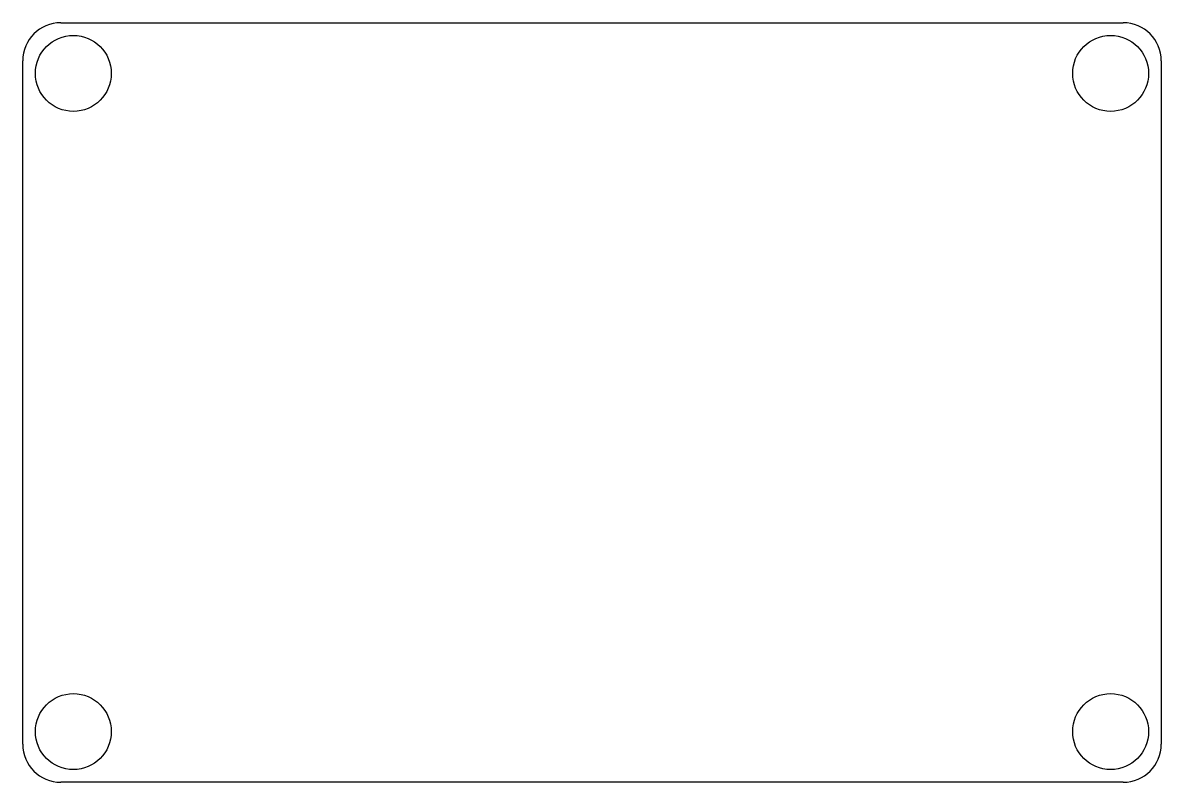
# Model space of a CAD drawing. Header units: millimetres. Extents: x -44.4 to 45.6, y -27.2 to 32.8.
import ezdxf

# ---------------------------------------------------------------- set-up
doc = ezdxf.new("R2010")
doc.units = ezdxf.units.MM
doc.layers.get('0').update_dxf_attribs({"linetype": 'CONTINUOUS'})

msp = doc.modelspace()

# ---------------------------------------------------------------- linework, layer by layer
for p, q in [((-41.381, 32.776, 2), (42.619, 32.776, 2)), ((-44.381, -24.224, 2), (-44.381, 29.776, 2)), ((45.619, 29.776, 2), (45.619, -24.224, 2)), ((42.619, -27.224, 2), (-41.381, -27.224, 2))]:
    msp.add_line(p, q)
for centre in [(-40.381, 28.776, 2), (41.619, 28.776, 2), (-40.381, -23.224, 2), (41.619, -23.224, 2)]:
    msp.add_circle(centre, 3)
for centre, start, end in [((-41.381, 29.776, 2), 90, 180), ((42.619, 29.776, 2), 0, 90), ((-41.381, -24.224, 2), 180, 270), ((42.619, -24.224, 2), 270, 360)]:
    msp.add_arc(centre, 3, start, end)

doc.saveas('drawing.dxf')
